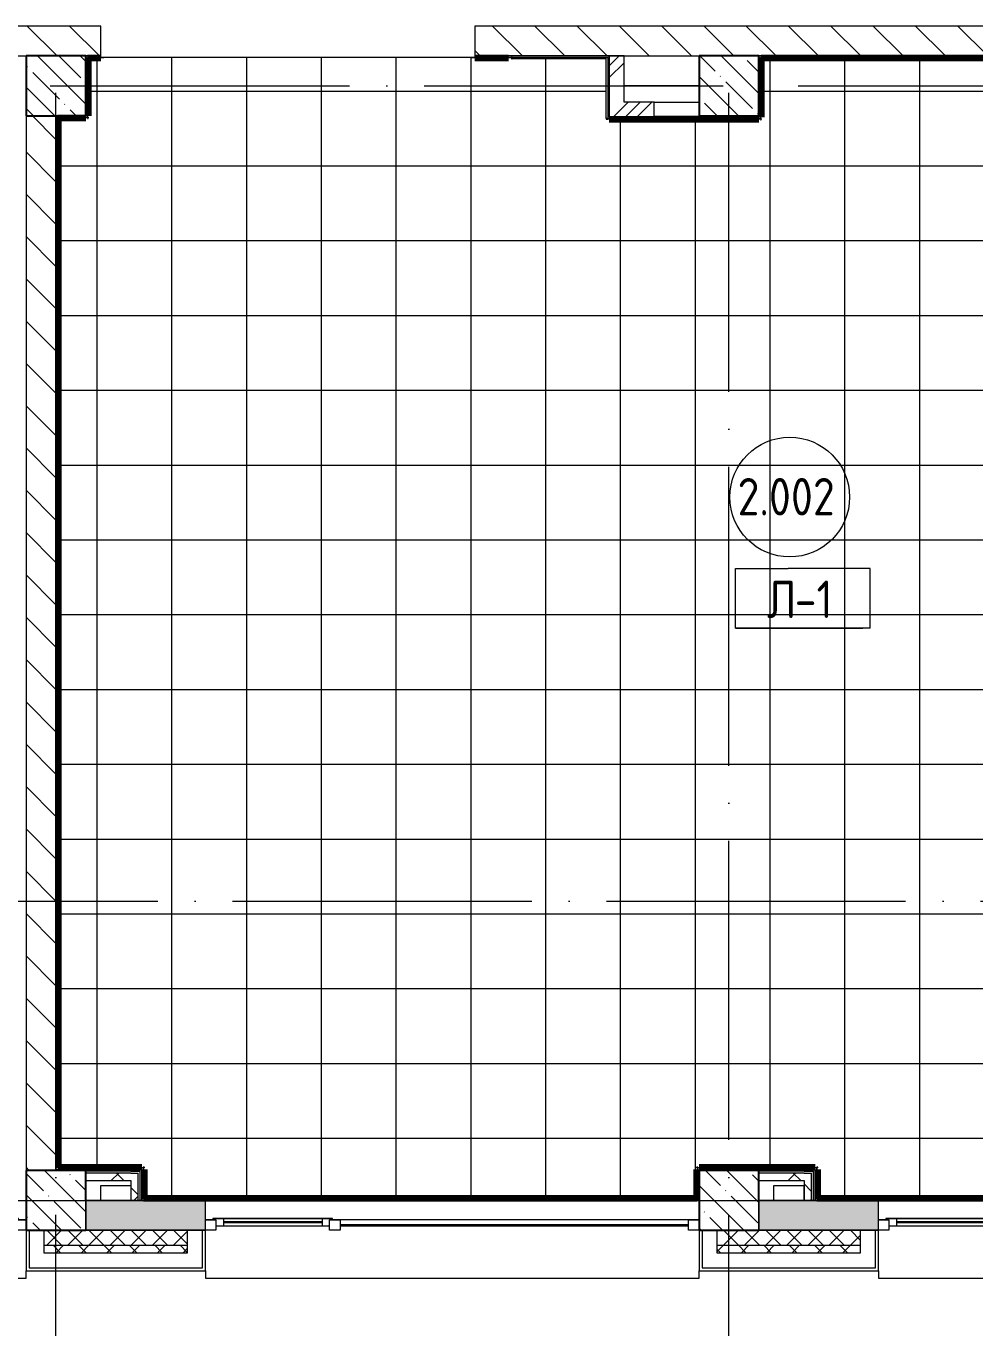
# Model space of a CAD drawing. Header units: millimetres. Extents: x 97 to 214665, y -4577 to 61202.
# Drawn here: x 75048 to 81393, y 42672 to 51375 of the extents above; entities that cross this region are included whole.
import ezdxf

# ---------------------------------------------------------------- set-up
doc = ezdxf.new("R2010")
doc.units = ezdxf.units.MM
doc.linetypes.add('ADSK_Линия сетки', pattern=[2500, 2000, -250, 0, -250])
for name, color, linetype, lineweight in [('A-AREA-____-IDEN', 2, 'Continuous', 20), ('A-FLOR-____-IDEN', 11, 'Continuous', 20), ('A-FLOR-____-OTLN', 192, 'Continuous', 9), ('A-FLOR-____-PATT', 8, 'Continuous', 9), ('A-GENM-____-MCUT', 13, 'Continuous', 9), ('A-GENM-____-OTLN', 13, 'Continuous', 9), ('A-GLAZ-____-MCUT', 151, 'Continuous', 9), ('A-GLAZ-____-OTLN', 151, 'Continuous', 9), ('A-WALL-____-MCUT', 113, 'Continuous', 9), ('A-WALL-____-PATT', 111, 'Continuous', 9), ('A-WALL-FNSH-MCUT', 113, 'Continuous', 9), ('I-WALL-____-OTLN', 2, 'Continuous', 9), ('S-COLS-____-MCUT', 52, 'Continuous', 9), ('S-COLS-____-OTLN', 52, 'Continuous', 9), ('S-GRID-____-OTLN', 1, 'Continuous', 9)]:
    doc.layers.add(name, color=color, linetype=linetype, lineweight=lineweight)
doc.styles.add('GOST Common', font='GOST_Common.ttf', dxfattribs={"width": 0.9, "height": 250})
pattern_1 = [(135, (0, 0), (-141.42136, -141.42136), [])]
pattern_2 = [(45, (0, 0), (-224.5064, 224.5064), []), (45, (79.38, 0), (0, 449.0128), []), (45, (-79.38, 0), (0, 449.0128), [])]
pattern_3 = [(45, (0, 0), (-141.42136, 141.42136), []), (135, (0, 0), (-141.42136, -141.42136), [])]
pattern_4 = [(135, (0, 0), (-142.5612, -142.5612), []), (135, (142.56, 0), (-142.5612, -142.5612), [252.016, -50.403, 3.353, -47.05])]

# ---------------------------------------------------------------- blocks, each defined once
blk = doc.blocks.new('Окно_СКБ_2Ст1 - Окно_СКБ_2Ст 3300_ОК2-29018968-О_АИ_ПП_4_200_Целиком')
at = {"layer": 'A-GLAZ-____-MCUT', "color": 90}
for p, q in [((-1650, -195), (-1650, -125)), ((-1650, -125), (-1580, -125)), ((-1580, -125), (-1580, -195)), ((750, -195), (750, -125)), ((750, -125), (820, -125)), ((820, -125), (820, -195)), ((1580, -155), (820, -155)), ((820, -155), (820, -195)), ((870, -205), (870, -155)), ((1530, -205), (1530, -155)), ((1580, -195), (1580, -125)), ((1580, -125), (1650, -125)), ((1580, -195), (1580, -155)), ((1650, -125), (1650, -195)), ((-1580, -195), (-1650, -195)), ((820, -195), (750, -195)), ((820, -195), (800, -195)), ((800, -195), (800, -205)), ((800, -205), (1600, -205)), ((1600, -205), (800, -205)), ((1650, -195), (1580, -195)), ((1600, -195), (1580, -195)), ((1600, -205), (1600, -195))]:
    blk.add_line(p, q, dxfattribs=at)
at = {"layer": 'A-GLAZ-____-MCUT', "color": 10, "lineweight": 5}
for p, q in [((750, -155), (-1580, -155)), ((750, -165), (-1580, -165)), ((870, -175), (1530, -175)), ((1530, -185), (870, -185))]:
    blk.add_line(p, q, dxfattribs=at)
at = {"layer": 'A-GLAZ-____-OTLN', "color": 10, "lineweight": 5}
for p, q in [((-1650, -195), (800, -195)), ((1600, -195), (1650, -195))]:
    blk.add_line(p, q, dxfattribs=at)
blk = doc.blocks.new('Окно_СКБ_2Ст1 - Окно_СКБ_2Ст 3400-29018936-О_АИ_ПП_4_200_Целиком')
at = {"layer": 'A-GLAZ-____-MCUT', "color": 90}
for p, q in [((-1650, -195), (-1650, -125)), ((-1650, -125), (-1580, -125)), ((-1580, -125), (-1580, -195)), ((-820, -155), (-1580, -155)), ((-1580, -155), (-1580, -195)), ((-1530, -205), (-1530, -155)), ((-870, -205), (-870, -155)), ((-820, -195), (-820, -125)), ((-820, -125), (-750, -125)), ((-820, -195), (-820, -155)), ((-750, -125), (-750, -195)), ((1580, -195), (1580, -125)), ((1580, -125), (1650, -125)), ((1650, -125), (1650, -195)), ((-1580, -195), (-1650, -195)), ((-1580, -195), (-1600, -195)), ((-1600, -195), (-1600, -205)), ((-1600, -205), (-800, -205)), ((-800, -205), (-1600, -205)), ((-750, -195), (-820, -195)), ((-800, -195), (-820, -195)), ((-800, -205), (-800, -195)), ((1650, -195), (1580, -195))]:
    blk.add_line(p, q, dxfattribs=at)
at = {"layer": 'A-GLAZ-____-MCUT', "color": 10, "lineweight": 5}
for p, q in [((1580, -155), (-750, -155)), ((1580, -165), (-750, -165)), ((-1530, -175), (-870, -175)), ((-870, -185), (-1530, -185))]:
    blk.add_line(p, q, dxfattribs=at)
at = {"layer": 'A-GLAZ-____-OTLN', "color": 10, "lineweight": 5}
for p, q in [((-1650, -195), (-1600, -195)), ((-800, -195), (1650, -195))]:
    blk.add_line(p, q, dxfattribs=at)
blk = doc.blocks.new('Окно_СКБ_1Ст1 - 120_Окно_СКБ_1Ст_900_ОК3л-29018700-О_АИ_ПП_4_200_Целиком')
at = {"layer": 'A-GLAZ-____-MCUT', "color": 90}
for p, q in [((-450, -195), (-450, -125)), ((-450, -125), (-380, -125)), ((-380, -125), (-380, -195)), ((380, -155), (-380, -155)), ((-380, -155), (-380, -195)), ((-330, -205), (-330, -155)), ((330, -205), (330, -155)), ((380, -195), (380, -125)), ((380, -125), (450, -125)), ((380, -195), (380, -155)), ((450, -125), (450, -195)), ((-380, -195), (-450, -195)), ((-380, -195), (-400, -195)), ((-400, -195), (-400, -205)), ((-400, -205), (400, -205)), ((400, -205), (-400, -205)), ((450, -195), (380, -195)), ((400, -195), (380, -195)), ((400, -205), (400, -195))]:
    blk.add_line(p, q, dxfattribs=at)
at = {"layer": 'A-GLAZ-____-MCUT', "color": 10, "lineweight": 5}
for p, q in [((-330, -175), (330, -175)), ((330, -185), (-330, -185))]:
    blk.add_line(p, q, dxfattribs=at)
at = {"layer": 'A-GLAZ-____-OTLN', "color": 10, "lineweight": 5}
for p, q in [((-450, -195), (-400, -195)), ((400, -195), (450, -195))]:
    blk.add_line(p, q, dxfattribs=at)
blk = doc.blocks.new('WNW_Отлив1 - Отлив_металлический 2-28596055-О_АИ_ПП_4_200_Целиком')
at = {"layer": 'A-GLAZ-____-OTLN', "color": 10, "lineweight": 5}
for p, q in [((450, 320), (-450, 320)), ((-450, 320), (-450, 270)), ((450, 270), (450, 320))]:
    blk.add_line(p, q, dxfattribs=at)
blk = doc.blocks.new('WNW_Отлив1 - Отлив_металлический 2-28598290-О_АИ_ПП_4_200_Целиком')
at = {"layer": 'A-GLAZ-____-OTLN', "color": 10, "lineweight": 5}
for p, q in [((1650, 320), (-1650, 320)), ((-1650, 320), (-1650, 270)), ((1650, 270), (1650, 320))]:
    blk.add_line(p, q, dxfattribs=at)
blk = doc.blocks.new('BSC_Колонна _Прямоугольная - 400x400-V42-О_АИ_ПП_4_200_Целиком')
at = {"layer": 'S-COLS-____-OTLN', "lineweight": 5}
h = blk.add_hatch(dxfattribs=at)
h.set_pattern_fill('FP_78', color=256, style=0, pattern_type=2)
h.set_pattern_definition([(135, (-17750, -50975), (-142.5619, -142.5619), []), (135, (-17607.44, -50975), (-142.5619, -142.5619), [252.016, -50.403, 3.353, -47.05])])
h.paths.add_polyline_path([(-200, -200), (200, -200), (200, 200), (-200, 200)])
at = {"layer": 'S-COLS-____-MCUT', "color": 130, "lineweight": 25}
for p, q in [((200, 200), (-200, 200)), ((-200, 200), (-200, -200)), ((200, -200), (200, 200)), ((-200, -200), (200, -200))]:
    blk.add_line(p, q, dxfattribs=at)
blk = doc.blocks.new('ASML_АР_Отделка Люка - ВО Отделка люков_Грунтовка 0_Шпатлевка 0_Окраска 0_0-42467640-О_АИ_ПП_4_200_Целиком')
at = {"layer": 'A-GENM-____-MCUT', "color": 130, "lineweight": 25}
for p, q in [((150, 3), (-150, 3)), ((-150, 3), (-150, 0)), ((150, 0), (150, 3)), ((-150, 0), (150, 0))]:
    blk.add_line(p, q, dxfattribs=at)
blk = doc.blocks.new('0083_СОШ675_АР_R22_rvt-1-О_АИ_ПП_4_200_Целиком')
at = {"layer": 'A-WALL-____-PATT', "lineweight": 5}
h = blk.add_hatch(dxfattribs=at)
h.set_pattern_fill('FP_8', color=10, style=0, pattern_type=2)
h.set_pattern_definition(pattern_1)
h.paths.add_polyline_path([(24080, 51175), (24080, 51375), (20550, 51375), (20550, 51175), (23378.3, 51175)])
h.paths.add_polyline_path([(18050, 51175), (18050, 51375), (17250, 51375), (17250, 51175), (17950, 51175)])
h.paths.add_polyline_path([(14750, 51175), (14750, 51375), (11420, 51375), (11420, 51175), (13714.8, 51175)])
h = blk.add_hatch(dxfattribs=at)
h.set_pattern_fill('FP_15', color=10, style=0, pattern_type=2)
h.set_pattern_definition(pattern_2)
h.paths.add_polyline_path([(21550, 50766), (21550, 51175), (21450, 51175), (21450, 50766)])
h = blk.add_hatch(dxfattribs=at)
h.set_pattern_fill('FP_15', color=10, style=0, pattern_type=2)
h.set_pattern_definition(pattern_2)
h.paths.add_polyline_path([(22250, 50766), (22250, 50775), (22050, 50775), (22050, 50766)])
h.paths.add_polyline_path([(21550, 50766), (21750, 50766), (21750, 50866), (21550, 50866), (21550, 50769)])
h = blk.add_hatch(dxfattribs=at)
h.set_pattern_fill('FP_8', color=10, style=0, pattern_type=2)
h.set_pattern_definition(pattern_1)
h.paths.add_polyline_path([(17750, 43725), (17750, 50775), (17550, 50775), (17550, 43725), (17580.2, 43725)])
h = blk.add_hatch(dxfattribs=at)
h.set_pattern_fill('FP_20', color=252, style=0, pattern_type=2)
h.set_pattern_definition(pattern_3)
h.paths.add_polyline_path([(17950, 43657), (18250, 43657), (18250, 43707), (17950, 43707)])
h = blk.add_hatch(dxfattribs=at)
h.set_pattern_fill('FP_20', color=252, style=0, pattern_type=2)
h.set_pattern_definition(pattern_3)
h.paths.add_polyline_path([(18300, 43525), (18300, 43707), (18250, 43707), (18250, 43525)])
h = blk.add_hatch(dxfattribs=at)
h.set_pattern_fill('FP_20', color=252, style=0, pattern_type=2)
h.set_pattern_definition(pattern_3)
h.paths.add_polyline_path([(22752.6, 43657), (22752.6, 43707), (22450, 43707), (22450, 43657)])
h = blk.add_hatch(dxfattribs=at)
h.set_pattern_fill('FP_20', color=252, style=0, pattern_type=2)
h.set_pattern_definition(pattern_3)
h.paths.add_polyline_path([(22802.6, 43525), (22802.6, 43707), (22752.6, 43707), (22752.6, 43525)])
h = blk.add_hatch(dxfattribs=at)
h.set_pattern_fill('FP_74', color=10, style=0, pattern_type=2)
h.set_pattern_definition([(50, (0, 0), (364.3679, -31.8783), [38.1, -419.1]), (355, (0, 0), (-70.4859, 382.1133), [30.48, -335.28]), (100.451, (30.36, -2.66), (293.885, 350.2334), [32.38, -356.18]), (46.184, (0, 101.6), (542.1585, -84.0858), [57.15, -628.65]), (96.636, (45.2, 94.6), (474.805, 494.8554), [48.57, -534.27]), (351.184, (0, 101.6), (474.8102, 494.85), [45.72, -502.92]), (21, (50.8, 76.2), (303.2285, -204.5305), [38.1, -419.1]), (326, (50.8, 76.2), (123.6039, 368.376), [30.48, -335.28]), (71.451, (76.07, 59.16), (426.8341, 163.8427), [32.38, -356.18]), (37.5, (0, 0), (6.17665, 169.11015), [16.764, -314.452, 16.764, -323.596, -336.55]), (37.5, (0, 0), (6.17665, 169.11015), [-671.576, 16.764, -319.786]), (7.5, (0, 0), (133.63888, 200.3615), [16.764, -177.292, 16.764, -306.832, -128.27]), (7.5, (0, 0), (133.63888, 200.3615), [-517.652, 16.764, -111.506]), (327.5, (-113.28, 0), (271.18182, -11.45836), [16.764, -110.236, 16.764, -379.476, -525.78]), (327.5, (-113.28, 0), (271.18182, -11.45836), [-523.24, 16.764, -509.016]), (317.5, (-164.08, 0), (296.2585, 50.85285), [16.764, -148.336, 16.764, -246.38, -373.38]), (317.5, (-164.08, 0), (296.2585, 50.85285), [-428.244, 16.764, -356.616])])
h.paths.add_polyline_path([(67170, 43325), (69050, 43325), (69050, 43525), (67050, 43525), (67050, 43325), (67070, 43325)])
h.paths.add_polyline_path([(64650, 43325), (65350, 43325), (65350, 43525), (64650, 43525)])
h.paths.add_polyline_path([(60830, 43325), (60850, 43325), (60850, 43525), (60150, 43525), (60150, 43325), (60730, 43325)])
h.paths.add_polyline_path([(62570, 43325), (63350, 43325), (63350, 43525), (62550, 43525), (62550, 43325)])
h.paths.add_polyline_path([(58070, 43325), (58850, 43325), (58850, 43525), (58050, 43525), (58050, 43325)])
h.paths.add_polyline_path([(54301.6, 43325), (54350, 43325), (54350, 43525), (53550, 43525), (53550, 43325), (53818.4, 43325)])
h.paths.add_polyline_path([(49850, 43325), (49850, 43525), (49050, 43525), (49050, 43325), (49469.8, 43325)])
h.paths.add_polyline_path([(44670, 43325), (45350, 43325), (45350, 43525), (44550, 43525), (44550, 43325), (44638.1, 43325)])
h.paths.add_polyline_path([(42850, 43325), (42850, 43525), (42150, 43525), (42150, 43325), (42830, 43325)])
h.paths.add_polyline_path([(40772.6, 43325), (40850, 43325), (40850, 43525), (40050, 43525), (40050, 43325), (40289.5, 43325)])
h.paths.add_polyline_path([(36350, 43325), (36750, 43325), (36750, 43525), (36350, 43525)])
h.paths.add_polyline_path([(35570, 43325), (35950, 43325), (35950, 43525), (35550, 43525), (35550, 43325)])
h.paths.add_polyline_path([(32075.5, 43325), (32250, 43325), (32250, 43525), (31450, 43525), (31450, 43325), (31592.3, 43325)])
h.paths.add_polyline_path([(27726.9, 43325), (27750, 43325), (27750, 43525), (26950, 43525), (26950, 43325), (27630, 43325)])
h.paths.add_polyline_path([(23250, 43325), (23250, 43525), (22450, 43525), (22450, 43325), (23230, 43325)])
h.paths.add_polyline_path([(24730, 43325), (24850, 43325), (24850, 43525), (24150, 43525), (24150, 43325), (24270, 43325)])
h.paths.add_polyline_path([(18730, 43325), (18750, 43325), (18750, 43525), (17950, 43525), (17950, 43325), (18630, 43325)])
h.paths.add_polyline_path([(13450, 43325), (14250, 43325), (14250, 43525), (13450, 43525)])
h.paths.add_polyline_path([(9730, 43325), (9750, 43325), (9750, 43525), (8950, 43525), (8950, 43325), (9630, 43325)])
h.paths.add_polyline_path([(6467.1, 43325), (6850, 43325), (6850, 43525), (6150, 43525), (6150, 43325), (6270, 43325)])
h.paths.add_polyline_path([(5017.6, 43325), (5250, 43325), (5250, 43525), (4450, 43525), (4450, 43325), (4534.4, 43325)])
h.paths.add_polyline_path([(750, 43325), (750, 43525), (200, 43525), (200, 43325), (730, 43325)])
h = blk.add_hatch(dxfattribs=at)
h.set_pattern_fill('FP_21', color=10, style=0, pattern_type=2)
h.set_pattern_definition([(45, (0, 0), (-70.71068, 70.71068), []), (135, (0, 0), (-70.71068, -70.71068), [])])
h.paths.add_polyline_path([(69150, 43225), (69150, 43325), (67170, 43325), (67170, 43225), (68796.9, 43225)])
h.paths.add_polyline_path([(64770, 43225), (65230, 43225), (65230, 43325), (64770, 43325), (64770, 43281.5)])
h.paths.add_polyline_path([(63630, 43225), (63630, 43325), (62670, 43325), (62670, 43225)])
h.paths.add_polyline_path([(60730, 43225), (60730, 43325), (60270, 43325), (60270, 43225)])
h.paths.add_polyline_path([(59130, 43225), (59130, 43325), (58170, 43325), (58170, 43225)])
h.paths.add_polyline_path([(54630, 43225), (54630, 43325), (53670, 43325), (53670, 43225)])
h.paths.add_polyline_path([(49170, 43225), (50130, 43225), (50130, 43325), (49170, 43325), (49170, 43281.5)])
h.paths.add_polyline_path([(45630, 43225), (45630, 43325), (44670, 43325), (44670, 43225)])
h.paths.add_polyline_path([(42270, 43225), (42730, 43225), (42730, 43325), (42270, 43325), (42270, 43281.5)])
h.paths.add_polyline_path([(41130, 43225), (41130, 43325), (40170, 43325), (40170, 43225), (40772.6, 43225)])
h.paths.add_polyline_path([(35670, 43225), (36630, 43225), (36630, 43325), (35670, 43325), (35670, 43281.5)])
h.paths.add_polyline_path([(32130, 43225), (32130, 43325), (31170, 43325), (31170, 43225)])
h.paths.add_polyline_path([(26670, 43225), (27630, 43225), (27630, 43325), (26670, 43325), (26670, 43281.5)])
h.paths.add_polyline_path([(24270, 43225), (24730, 43225), (24730, 43325), (24270, 43325), (24270, 43281.5)])
h.paths.add_polyline_path([(23130, 43225), (23130, 43325), (22170, 43325), (22170, 43225)])
h.paths.add_polyline_path([(17670, 43225), (18630, 43225), (18630, 43325), (17670, 43325), (17670, 43281.5)])
h.paths.add_polyline_path([(14130, 43225), (14130, 43325), (13170, 43325), (13170, 43225), (13714.8, 43225)])
h.paths.add_polyline_path([(9630, 43225), (9630, 43325), (8670, 43325), (8670, 43225)])
h.paths.add_polyline_path([(5130, 43225), (5130, 43325), (4170, 43325), (4170, 43225)])
h.paths.add_polyline_path([(6270, 43225), (6730, 43225), (6730, 43325), (6270, 43325), (6270, 43281.5)])
h.paths.add_polyline_path([(630, 43225), (630, 43325), (-300, 43325), (-300, 43225)])
h = blk.add_hatch(dxfattribs=at)
h.set_pattern_fill('FP_7', color=10, style=0, pattern_type=2)
h.set_pattern_definition([(135, (0, 0), (-84.85281, -84.85281), []), (225, (0, 0), (84.85281, -84.85281), [])])
h.paths.add_polyline_path([(69050, 43175), (69150, 43175), (69150, 43225), (67170, 43225), (67170, 43175), (68796.9, 43175)])
h.paths.add_polyline_path([(65230, 43175), (65230, 43225), (64770, 43225), (64770, 43175)])
h.paths.add_polyline_path([(63630, 43175), (63630, 43225), (62670, 43225), (62670, 43175)])
h.paths.add_polyline_path([(60730, 43175), (60730, 43225), (60270, 43225), (60270, 43175)])
h.paths.add_polyline_path([(59130, 43175), (59130, 43225), (58170, 43225), (58170, 43175)])
h.paths.add_polyline_path([(54630, 43175), (54630, 43225), (53670, 43225), (53670, 43175)])
h.paths.add_polyline_path([(50130, 43175), (50130, 43225), (49170, 43225), (49170, 43175)])
h.paths.add_polyline_path([(44670, 43175), (45630, 43175), (45630, 43225), (44670, 43225)])
h.paths.add_polyline_path([(42730, 43175), (42730, 43225), (42270, 43225), (42270, 43175)])
h.paths.add_polyline_path([(41130, 43175), (41130, 43225), (40170, 43225), (40170, 43175), (40772.6, 43175)])
h.paths.add_polyline_path([(36630, 43175), (36630, 43225), (35670, 43225), (35670, 43175)])
h.paths.add_polyline_path([(32130, 43175), (32130, 43225), (31170, 43225), (31170, 43175)])
h.paths.add_polyline_path([(26670, 43175), (27630, 43175), (27630, 43225), (26670, 43225)])
h.paths.add_polyline_path([(24270, 43175), (24730, 43175), (24730, 43225), (24270, 43225)])
h.paths.add_polyline_path([(23130, 43175), (23130, 43225), (22170, 43225), (22170, 43175)])
h.paths.add_polyline_path([(17670, 43175), (18630, 43175), (18630, 43225), (17670, 43225)])
h.paths.add_polyline_path([(13714.8, 43175), (14130, 43175), (14130, 43225), (13170, 43225), (13170, 43175)])
h.paths.add_polyline_path([(9630, 43175), (9630, 43225), (8670, 43225), (8670, 43175)])
h.paths.add_polyline_path([(6730, 43175), (6730, 43225), (6270, 43225), (6270, 43175)])
h.paths.add_polyline_path([(4170, 43175), (5130, 43175), (5130, 43225), (4170, 43225)])
h.paths.add_polyline_path([(630, 43175), (630, 43225), (-350, 43225), (-350, 43175)])
at = {"layer": 'S-COLS-____-OTLN', "lineweight": 5}
h = blk.add_hatch(dxfattribs=at)
h.set_pattern_fill('FP_31', color=256, style=0, pattern_type=2)
h.set_pattern_definition(pattern_4)
h.paths.add_polyline_path([(22050, 50775), (22450, 50775), (22450, 51175), (22050, 51175)])
h = blk.add_hatch(dxfattribs=at)
h.set_pattern_fill('FP_31', color=256, style=0, pattern_type=2)
h.set_pattern_definition(pattern_4)
h.paths.add_polyline_path([(17580.2, 43325), (17950, 43325), (17950, 43725), (17550, 43725), (17550, 43325)])
h = blk.add_hatch(dxfattribs=at)
h.set_pattern_fill('FP_31', color=256, style=0, pattern_type=2)
h.set_pattern_definition(pattern_4)
h.paths.add_polyline_path([(22050, 43325), (22450, 43325), (22450, 43725), (22050, 43725)])
at = {"layer": 'A-FLOR-____-OTLN', "color": 90}
for p, q in [((22050, 50975), (21550, 50975)), ((18050, 43525), (18050, 43625)), ((18050, 43625), (18250, 43625)), ((22550, 43525), (22550, 43625)), ((22550, 43625), (22750, 43625)), ((22750, 43625), (22750, 43525))]:
    blk.add_line(p, q, dxfattribs=at)
at = {"layer": 'A-WALL-____-MCUT', "color": 50, "lineweight": 13}
for p, q in [((18050, 51375), (17250, 51375)), ((18050, 51175), (18050, 51375)), ((24080, 51375), (20550, 51375)), ((20550, 51375), (20550, 51175)), ((17250, 51175), (17550, 51175)), ((17950, 51175), (18050, 51175)), ((20550, 51175), (24080, 51175)), ((21550, 51175), (21450, 51175)), ((21450, 51175), (21450, 50766)), ((21550, 50866), (21550, 51175)), ((21750, 50866), (21550, 50866)), ((21750, 50769), (21750, 50866)), ((17550, 50775), (17550, 43725)), ((17750, 43725), (17750, 50775)), ((21450, 50766), (21550, 50766)), ((21550, 50766), (21750, 50766)), ((22050, 50775), (22050, 50769)), ((22050, 50766), (22250, 50766)), ((22250, 50766), (22250, 50775)), ((17550, 43725), (17750, 43725)), ((17950, 43707), (17950, 43657)), ((18250, 43707), (17950, 43707)), ((18250, 43707), (18300, 43707)), ((18300, 43525), (18300, 43707)), ((22450, 43707), (22450, 43657)), ((22752.6, 43707), (22450, 43707)), ((22752.6, 43707), (22802.6, 43707)), ((22802.6, 43525), (22802.6, 43707)), ((17950, 43657), (18250, 43657)), ((18250, 43657), (18250, 43525)), ((22450, 43657), (22752.6, 43657)), ((22752.6, 43657), (22752.6, 43525)), ((18750, 43525), (17950, 43525)), ((18250, 43525), (18300, 43525)), ((18750, 43325), (18750, 43525)), ((23250, 43525), (22450, 43525)), ((22752.6, 43525), (22802.6, 43525)), ((23250, 43325), (23250, 43525)), ((18630, 43325), (17950, 43325)), ((17950, 43325), (18630, 43325)), ((18730, 43325), (18630, 43325)), ((18630, 43325), (18730, 43325)), ((18750, 43325), (18730, 43325)), ((18730, 43325), (18750, 43325)), ((23130, 43325), (22450, 43325)), ((22450, 43325), (23130, 43325)), ((23230, 43325), (23130, 43325)), ((23130, 43325), (23230, 43325)), ((23250, 43325), (23230, 43325)), ((23230, 43325), (23250, 43325))]:
    blk.add_line(p, q, dxfattribs=at)
at = {"layer": 'A-WALL-____-MCUT', "color": 10, "lineweight": 5}
for p, q in [((22250, 50775), (22050, 50775)), ((18250, 43719.5), (17950, 43719.5)), ((18250, 43719.5), (18300, 43719.5)), ((18300, 43719.5), (18312.5, 43719.5)), ((18312.5, 43525), (18312.5, 43719.5)), ((22752.6, 43719.5), (22450, 43719.5)), ((22752.6, 43719.5), (22802.6, 43719.5)), ((22802.6, 43719.5), (22815.1, 43719.5)), ((22815.1, 43525), (22815.1, 43719.5)), ((17950, 43525), (17950, 43325)), ((22450, 43525), (22450, 43325)), ((17570, 43325), (17570, 43075)), ((17670, 43325), (17670, 43225)), ((18630, 43225), (18630, 43325)), ((18730, 43075), (18730, 43325)), ((22070, 43325), (22070, 43075)), ((22170, 43325), (22170, 43225)), ((23130, 43225), (23130, 43325)), ((23230, 43075), (23230, 43325)), ((17670, 43225), (17670, 43175)), ((17670, 43225), (18630, 43225)), ((17670, 43175), (18630, 43175)), ((18630, 43175), (18630, 43225)), ((22170, 43225), (22170, 43175)), ((22170, 43225), (23130, 43225)), ((22170, 43175), (23130, 43175)), ((23130, 43175), (23130, 43225)), ((17570, 43075), (18730, 43075)), ((22070, 43075), (23230, 43075))]:
    blk.add_line(p, q, dxfattribs=at)
at = {"layer": 'A-WALL-____-MCUT', "color": 90}
for p, q in [((17950, 43325), (17670, 43325)), ((22450, 43325), (22170, 43325))]:
    blk.add_line(p, q, dxfattribs=at)
at = {"layer": 'A-WALL-FNSH-MCUT', "color": 90}
for p, q in [((18250, 43732), (17950, 43732)), ((17950, 43732), (17950, 43719.5)), ((17950, 43719.5), (17950, 43707)), ((18300, 43732), (18250, 43732)), ((18312.5, 43732), (18300, 43732)), ((18325, 43732), (18312.5, 43732)), ((18325, 43525), (18325, 43732)), ((22752.6, 43732), (22450, 43732)), ((22450, 43732), (22450, 43719.5)), ((22450, 43719.5), (22450, 43707)), ((22802.6, 43732), (22752.6, 43732)), ((22815.1, 43732), (22802.6, 43732)), ((22827.6, 43732), (22815.1, 43732)), ((22827.6, 43525), (22827.6, 43732)), ((18300, 43525), (18312.5, 43525)), ((18312.5, 43525), (18325, 43525)), ((22802.6, 43525), (22815.1, 43525)), ((22815.1, 43525), (22827.6, 43525)), ((17570, 43325), (17550, 43325)), ((17550, 43325), (17550, 43055)), ((17670, 43325), (17570, 43325)), ((18750, 43055), (18750, 43325)), ((22070, 43325), (22050, 43325)), ((22050, 43325), (22050, 43055)), ((22170, 43325), (22070, 43325)), ((23250, 43055), (23250, 43325)), ((17550, 43055), (18750, 43055)), ((22050, 43055), (23250, 43055))]:
    blk.add_line(p, q, dxfattribs=at)
at = {"layer": 'I-WALL-____-OTLN', "color": 90}
for p, q in [((21750, 50866), (22050, 50866)), ((14250, 43525), (17550, 43525)), ((18750, 43525), (22050, 43525)), ((23250, 43525), (24150, 43525))]:
    blk.add_line(p, q, dxfattribs=at)
at = {"layer": 'S-COLS-____-MCUT', "color": 130, "lineweight": 25}
for p, q in [((22450, 51175), (22050, 51175)), ((22050, 51175), (22050, 50775)), ((22450, 50775), (22450, 51175)), ((22250, 50775), (22450, 50775)), ((17950, 43725), (17550, 43725)), ((17550, 43725), (17550, 43325)), ((17950, 43525), (17950, 43725)), ((22450, 43725), (22050, 43725)), ((22050, 43725), (22050, 43325)), ((22450, 43525), (22450, 43725)), ((17550, 43325), (17950, 43325)), ((22050, 43325), (22450, 43325))]:
    blk.add_line(p, q, dxfattribs=at)
at = {"layer": 'S-COLS-____-OTLN', "color": 90}
for p, q in [((22050, 50775), (22250, 50775)), ((17950, 43325), (17950, 43525)), ((22450, 43325), (22450, 43525))]:
    blk.add_line(p, q, dxfattribs=at)
at = {"layer": 'A-GENM-____-OTLN', "color": 90, "lineweight": 9, "rotation": 180}
blk.add_blockref('ASML_АР_Отделка Люка - ВО Отделка люков_Грунтовка 0_Шпатлевка 0_Окраска 0_0-42467640-О_АИ_ПП_4_200_Целиком', (21900, 50769), dxfattribs=at)
at = {"layer": 'A-GLAZ-____-OTLN', "color": 90, "lineweight": 9, "rotation": 180}
for name, p in [('Окно_СКБ_2Ст1 - Окно_СКБ_2Ст 3400-29018936-О_АИ_ПП_4_200_Целиком', (15900, 43200)), ('Окно_СКБ_2Ст1 - Окно_СКБ_2Ст 3300_ОК2-29018968-О_АИ_ПП_4_200_Целиком', (20400, 43200)), ('Окно_СКБ_1Ст1 - 120_Окно_СКБ_1Ст_900_ОК3л-29018700-О_АИ_ПП_4_200_Целиком', (23700, 43200)), ('WNW_Отлив1 - Отлив_металлический 2-28598290-О_АИ_ПП_4_200_Целиком', (15900, 43325)), ('WNW_Отлив1 - Отлив_металлический 2-28598290-О_АИ_ПП_4_200_Целиком', (20400, 43325)), ('WNW_Отлив1 - Отлив_металлический 2-28596055-О_АИ_ПП_4_200_Целиком', (23700, 43325))]:
    blk.add_blockref(name, p, dxfattribs=at)
at = {"layer": 'S-COLS-____-OTLN', "color": 90, "lineweight": 9}
blk.add_blockref('BSC_Колонна _Прямоугольная - 400x400-V42-О_АИ_ПП_4_200_Целиком', (17750, 50975), dxfattribs=at)
blk = doc.blocks.new('BSC_Колонна _Прямоугольная - ПР-1_Профиль торцевой для плитки-V109-О_АИ_ПП_4_200_Целиком')
at = {"layer": 'S-COLS-____-MCUT'}
for p, q in [((0, 5), (-5, 5)), ((-5, 5), (-5, -5)), ((-5, -5), (0, -5))]:
    blk.add_line(p, q, dxfattribs=at)
blk = doc.blocks.new('BSC_Колонна _Прямоугольная - ПР-1_Профиль торцевой для плитки-V110-О_АИ_ПП_4_200_Целиком')
at = {"layer": 'S-COLS-____-MCUT'}
for p, q in [((-5, 0), (-5, -5)), ((-5, -5), (5, -5)), ((5, -5), (5, 0))]:
    blk.add_line(p, q, dxfattribs=at)
blk = doc.blocks.new('ADSK_Марка_Перекрытие - Типоразмер_ADSK_Марка-158127-О_АИ_ПП_4_200_Целиком')
at = {"layer": 'A-FLOR-____-IDEN'}
for p, q in [((-4.5, 4), (-1, 4)), ((-4.5, 0), (-4.5, 4)), ((4.5, 4), (-1, 4)), ((4.5, 0), (4.5, 4)), ((4.5, 0), (-4.5, 0)), ((-4.5, 0), (4, 0))]:
    blk.add_line(p, q, dxfattribs=at)
blk = doc.blocks.new('ADSK_Марка_Помещение_ОдноЗначение - Номер-159740-О_АИ_ПП_4_200_Целиком')
at = {"layer": 'A-AREA-____-IDEN'}
blk.add_circle((0, 0), 4, dxfattribs=at)

msp = doc.modelspace()

# ---------------------------------------------------------------- hatches: boundary and pattern name
at = {"layer": 'A-FLOR-____-PATT'}
h = msp.add_hatch(dxfattribs=at)
h.set_pattern_fill('FP_273', color=256, style=0, pattern_type=2)
h.set_pattern_definition([(270, (92023.1, 47440), (500, 3e-14), []), (0, (92023.1, 47440), (0, 500), [])])
h.paths.add_polyline_path([(82809.109878, 43540.000586), (84033.09249, 43540.000586), (84033.09249, 43725), (84038.09249, 43725), (84038.09249, 43735), (84048.09249, 43735), (84048.823632, 43740), (84233.114412, 43740), (84233.114412, 50760.000586), (84048.114412, 50760.000586), (84048.098326, 50765.000586), (84038.114412, 50765.36437), (84038.114412, 50775), (84033.114412, 50775.000586), (84033.114412, 50850), (81578.114412, 50850), (81578.11133, 50855), (81568.114412, 50855), (81568.114412, 50865), (81563.114412, 50865.09165), (81563.114412, 51160), (79963.09249, 51160), (79963.09249, 50766), (79958.09249, 50765), (79958.09249, 50756), (79948.09249, 50756), (79947.320086, 50751), (78948.114412, 50751), (78948.114412, 50756), (78938.114412, 50756), (78938.114412, 50752.5), (78928.114412, 50752.5), (78928.114412, 51155), (78293.136333, 51155), (78293.136333, 51164.999414), (78273.09249, 51164.999414), (78273.09249, 51160), (78048.114412, 51160), (78048.114412, 51164.999414), (75548.114412, 51164.999414), (75548.114412, 51160), (75463.09249, 51160), (75463.09249, 50775), (75458.09249, 50775), (75458.09249, 50765), (75448.09249, 50764.227262), (75447.972568, 50760), (75263.09249, 50760), (75263.09249, 43747), (75823.114412, 43747), (75823.114412, 43742), (75833.114412, 43742), (75833.114412, 43732), (75838.114412, 43732), (75838.114412, 43540.000586), (79533.09249, 43540.000586), (79533.09249, 43732), (79538.09249, 43732), (79538.09249, 43742), (79548.09249, 43742), (79548.114412, 43747), (80325.695588, 43747), (80325.695588, 43742), (80335.695588, 43742), (80335.695588, 43732), (80340.695588, 43732), (80340.695588, 43540.000586), (82357.114764, 43540.000586)])
h.paths.add_polyline_path([(84048.09249, 43540.000586), (84048.114412, 43540.000586), (84048.09249, 43714.998822)])
h.paths.add_polyline_path([(79548.114412, 43540.000586), (79548.681788, 43725), (79948.09249, 43725), (79948.09249, 43731.999414), (79548.09249, 43732), (79548.09249, 43540.000586)])
h.paths.add_polyline_path([(84248.09249, 43725), (84248.114412, 43725), (84248.09249, 43735)])
h.paths.add_polyline_path([(75258.09249, 43725), (75448.114412, 43725), (75448.100345, 43732), (75248.114412, 43732), (75248.3981, 43725)])
h.paths.add_polyline_path([(80250.695588, 43731.999414), (80250.693244, 43732), (79948.114412, 43732)])
at = {"layer": 'A-WALL-____-PATT'}
h = msp.add_hatch(color=7, dxfattribs=at)
h.paths.add_polyline_path([(78048.114412, 51165), (78948.114412, 51165), (78948.114412, 51175), (78048.114412, 51175), (78048.114412, 51168.96874)])
h.paths.add_polyline_path([(75448.114412, 51165), (75548.114412, 51165), (75548.114412, 51175), (75448.114412, 51174.978078)])
for points in [[(81568.114412, 51165), (81568.114412, 51175), (79948.09249, 51175), (79948.09249, 51165), (80876.403454, 51165)], [(75448.09249, 50765), (75458.09249, 50765), (75458.09249, 51165), (75448.114412, 51165), (75448.09249, 50775)], [(78943.697029, 50756), (78948.114412, 50756), (78948.114412, 51165), (78938.114412, 51165), (78938.114412, 50756)], [(79958.09249, 50756), (79958.09249, 51165), (79948.09249, 51165), (79948.09249, 50756)], [(75448.09249, 50765), (75448.09249, 50775), (75248.09249, 50775), (75248.09249, 50765), (75258.09249, 50765)], [(75258.09249, 43732), (75258.09249, 50765), (75248.09249, 50765), (75248.09249, 43732)], [(79426.873636, 50756), (79948.09249, 50756), (79948.09249, 50766), (78948.114412, 50766), (78948.114412, 50756)], [(79548.114412, 50765), (79948.09249, 50766), (79948.09249, 50775), (79548.114412, 50775), (79548.114412, 50765.999414)], [(75823.114412, 43732), (75833.114412, 43732), (75833.114412, 43742), (75258.09249, 43742), (75258.09249, 43732), (75561.460787, 43732)], [(75833.114412, 43535.000586), (75833.114412, 43732), (75823.114412, 43732), (75823.114412, 43535.000586)], [(80325.695588, 43732), (80335.695588, 43732), (80335.695588, 43742), (79538.09249, 43742), (79538.09249, 43732), (79910.050242, 43732)], [(79547.88221, 43535.000586), (79548.09249, 43535.000586), (79548.09249, 43732), (79538.09249, 43732), (79538.09249, 43535.000586)], [(80335.695588, 43535.000586), (80335.695588, 43732), (80325.695588, 43732), (80325.695588, 43535.000586)], [(76247.88221, 43525.000586), (76247.88221, 43535.000586), (75823.114412, 43535.000586), (75823.114412, 43525.000586), (76044.637393, 43525.000586)]]:
    msp.add_hatch(color=7, dxfattribs=at).paths.add_polyline_path(points)
h = msp.add_hatch(color=7, dxfattribs=at)
h.paths.add_polyline_path([(82348.114412, 43525.000586), (82348.114412, 43535.000586), (81648.114412, 43535.000586), (81648.114412, 43525.000586)])
h.paths.add_polyline_path([(80393.226848, 43525.000586), (80748.114412, 43525.000586), (80748.114412, 43535.000586), (80325.695588, 43535.000586), (80325.695588, 43525.000586)])

# ---------------------------------------------------------------- linework, layer by layer
at = {"layer": 'A-FLOR-____-OTLN'}
msp.add_line((78048.114412, 51164.999414), (75548.114412, 51164.999414), dxfattribs=at)
at = {"layer": 'A-WALL-____-MCUT', "color": 7}
for p, q in [((75548.114412, 51175), (75448.114412, 51175)), ((75548.114412, 51165), (75548.114412, 51175)), ((78948.114412, 51175), (78048.114412, 51175)), ((78048.114412, 51175), (78048.114412, 51165)), ((78948.114412, 50766), (78948.114412, 51175)), ((81568.114412, 51175), (79948.09249, 51175)), ((79948.09249, 50766), (79948.09249, 51175)), ((75458.09249, 51165), (75548.114412, 51165)), ((75458.09249, 50765), (75458.09249, 51165)), ((78048.114412, 51165), (78293.136333, 51165)), ((79958.09249, 51165), (81578.114412, 51165)), ((79958.09249, 50756), (79958.09249, 51165)), ((75248.09249, 50775), (75248.09249, 43732)), ((75258.09249, 50765), (75458.09249, 50765)), ((75258.09249, 43742), (75258.09249, 50765)), ((78938.114412, 50756), (79958.09249, 50756)), ((79248.09249, 50766), (78948.114412, 50766)), ((79948.09249, 50766), (79548.09249, 50766)), ((79948.09249, 50775), (79548.114412, 50775)), ((79548.114412, 50775), (79548.114412, 50768.999414)), ((79548.114412, 50765), (79948.09249, 50765)), ((75248.09249, 43732), (75823.114412, 43732)), ((75833.114412, 43742), (75258.09249, 43742)), ((75823.114412, 43732), (75823.114412, 43525.000586)), ((75833.114412, 43535.000586), (75833.114412, 43742)), ((80335.695588, 43742), (79538.09249, 43742)), ((79538.09249, 43742), (79538.09249, 43535.000586)), ((79548.09249, 43732), (80325.695588, 43732)), ((79548.09249, 43535.000586), (79548.09249, 43732)), ((80325.695588, 43732), (80325.695588, 43525.000586)), ((80335.695588, 43535.000586), (80335.695588, 43742)), ((75823.114412, 43525.000586), (76247.88221, 43525.000586)), ((76247.88221, 43535.000586), (75833.114412, 43535.000586)), ((76247.88221, 43525.000586), (76247.88221, 43535.000586)), ((79538.09249, 43535.000586), (79547.88221, 43535.000586)), ((79547.88221, 43525.000586), (79548.114412, 43525.000586)), ((79548.114412, 43525.000586), (79548.114412, 43535.000586)), ((80325.695588, 43525.000586), (80748.114412, 43525.000586)), ((80748.114412, 43535.000586), (80335.695588, 43535.000586)), ((80748.114412, 43525.000586), (80748.114412, 43535.000586))]:
    msp.add_line(p, q, dxfattribs=at)
at = {"layer": 'I-WALL-____-OTLN', "color": 5, "lineweight": 90}
for p, q in [((75548.114412, 51160), (75458.09249, 51160)), ((75463.09249, 51165), (75463.09249, 50775)), ((75548.114412, 51160), (75548.114412, 51165)), ((78048.114412, 51165), (78048.114412, 51160)), ((78273.09249, 51160), (78048.114412, 51160)), ((78273.09249, 51165), (78273.09249, 51160)), ((81563.114412, 51160), (79963.09249, 51160)), ((79963.09249, 51160), (79963.09249, 50766)), ((75448.09249, 50760), (75258.09249, 50760)), ((75263.09249, 50765), (75263.09249, 43747)), ((75448.09249, 50760), (75448.09249, 50765)), ((75458.09249, 50775), (75463.09249, 50775)), ((78948.114412, 50756), (78948.114412, 50751)), ((79948.09249, 50751), (78948.114412, 50751)), ((79948.09249, 50751), (79948.09249, 50756)), ((79958.09249, 50766), (79963.09249, 50766)), ((75263.09249, 43747), (75823.114412, 43747)), ((75823.114412, 43742), (75823.114412, 43747)), ((75838.114412, 43732), (75833.114412, 43732)), ((75838.114412, 43732), (75838.114412, 43534.880037)), ((79533.09249, 43540.000586), (79533.09249, 43732)), ((79538.09249, 43732), (79533.09249, 43732)), ((79548.09249, 43747), (80325.695588, 43747)), ((79548.09249, 43747), (79548.09249, 43742)), ((80325.695588, 43741.873032), (80325.695588, 43747)), ((80340.695588, 43732), (80335.695588, 43732)), ((80340.695588, 43732), (80340.695588, 43534.87935)), ((75833.114412, 43540.000586), (79533.09249, 43540.000586)), ((80335.695588, 43540.000586), (84033.09249, 43540.000586))]:
    msp.add_line(p, q, dxfattribs=at)
at = {"layer": 'I-WALL-____-OTLN'}
for p, q in [((78298.136333, 51165), (78938.114412, 51165)), ((78298.136333, 51165), (78298.136333, 51155)), ((78928.114412, 51155), (78298.136333, 51155)), ((78928.114412, 50757.5), (78928.114412, 51155)), ((78938.114412, 51165), (78938.114412, 50757.5)), ((78938.114412, 50757.5), (78928.114412, 50757.5)), ((79948.09249, 50765), (79948.09249, 50766)), ((76247.88221, 43535.000586), (79538.09249, 43535.000586)), ((79547.88221, 43525.000586), (76248.114412, 43525.000586)), ((79547.88221, 43525.000586), (79547.88221, 43535.000586)), ((80748.114412, 43535.000586), (81648.114412, 43535.000586)), ((81648.114412, 43525.000586), (80748.114412, 43525.000586))]:
    msp.add_line(p, q, dxfattribs=at)
at = {"layer": 'S-GRID-____-OTLN', "linetype": 'ADSK_Линия сетки'}
for p, q in [((75248.114412, -3572.657751), (75248.114412, 60644.999414)), ((79748.114412, -3572.657751), (79748.114412, 60644.999414)), ((55209.102261, 50975.000586), (212576.668489, 50975.000586)), ((53928.563196, 45525.000586), (213846.668489, 45525.000586)), ((53939.102261, 43525.000586), (213846.668489, 43525.000586))]:
    msp.add_line(p, q, dxfattribs=at)

# ---------------------------------------------------------------- block references
at = {"color": 250, "lineweight": 5}
msp.add_blockref('0083_СОШ675_АР_R22_rvt-1-О_АИ_ПП_4_200_Целиком', (57498.114412, 0), dxfattribs=at)
at = {"layer": 'A-AREA-____-IDEN', "xscale": 99.99999999999993, "yscale": 99.99999999999993, "zscale": 99.99999999999993}
msp.add_blockref('ADSK_Марка_Помещение_ОдноЗначение - Номер-159740-О_АИ_ПП_4_200_Целиком', (80154.585473, 48226.242225), dxfattribs=at)
at = {"layer": 'A-FLOR-____-IDEN', "xscale": 99.99999999999993, "yscale": 99.99999999999993, "zscale": 99.99999999999993}
msp.add_blockref('ADSK_Марка_Перекрытие - Типоразмер_ADSK_Марка-158127-О_АИ_ПП_4_200_Целиком', (80243.015772, 47349.999707), dxfattribs=at)
at = {"layer": 'S-COLS-____-OTLN'}
for name, p in [('BSC_Колонна _Прямоугольная - ПР-1_Профиль торцевой для плитки-V109-О_АИ_ПП_4_200_Целиком', (78298.136333, 51160)), ('BSC_Колонна _Прямоугольная - ПР-1_Профиль торцевой для плитки-V110-О_АИ_ПП_4_200_Целиком', (78933.114412, 50757.5))]:
    msp.add_blockref(name, p, dxfattribs=at)

# ---------------------------------------------------------------- texts
at = {"layer": 'A-AREA-____-IDEN', "lineweight": 9, "insert": (79805.378216, 48353.967296), "char_height": 250, "width": 858.6073125, "attachment_point": 1, "style": 'GOST Common'}
msp.add_mtext('2.002', dxfattribs=at)
at = {"layer": 'A-FLOR-____-IDEN', "lineweight": 9, "char_height": 250, "attachment_point": 1, "style": 'GOST Common'}
for s, insert, width in [('\\fGOST Common|b0|i0|c204|p34|;\\W.9;Л', (80003.334926, 47667.837281), 223.6708125), ('-1', (80187.881801, 47667.837281), 331.898625)]:
    msp.add_mtext(s, dxfattribs=dict(at, insert=insert, width=width))

doc.saveas('drawing.dxf')
